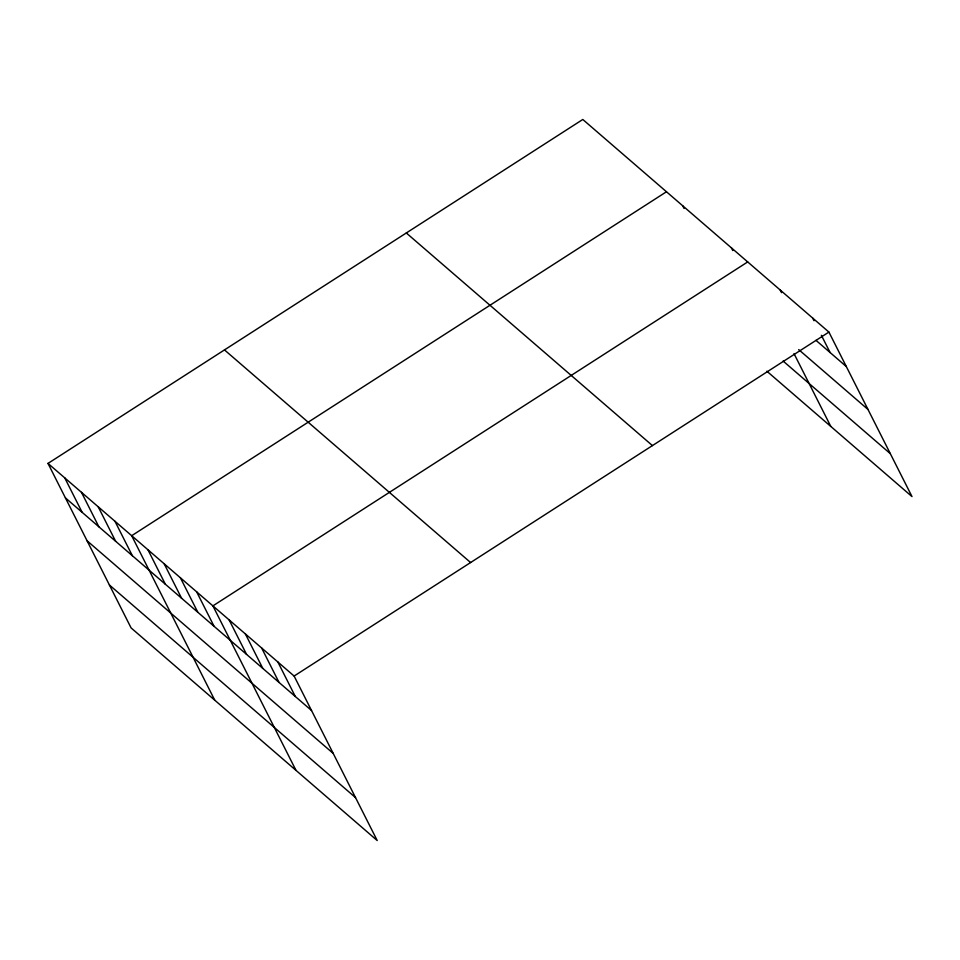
<?xml version="1.0" encoding="UTF-8"?>
<svg xmlns="http://www.w3.org/2000/svg" width="960" height="960" viewBox="0 0 960 960"><rect width="100%" height="100%" fill="white"/><g stroke="black" fill="none" stroke-linecap="round" stroke-linejoin="round"><path stroke-width="1.44" d="M48 463.416L294.12 676.044L377.208 840.528L131.088 627.912L48 463.416L582.792 119.472L828.912 332.088L912 496.584L766.884 371.22M666.468 191.76L131.676 535.716L214.764 700.2M747.696 261.924L212.904 605.88L295.992 770.364M294.12 676.044L828.912 332.088M816 340.356L846.324 366.552M798.684 349.584L867.996 409.464M783.12 361.056L890.328 453.672M406.308 232.98L652.428 445.596M224.484 349.92L470.604 562.536M65.412 497.88L311.532 710.508M87.084 540.792L333.204 753.408M109.416 585L355.536 797.616M812.664 318.06L814.008 320.712M821.376 335.292L830.076 352.524M780.18 289.992L781.524 292.644M794.004 353.604L830.784 426.408M731.448 247.896L732.792 250.548M682.716 205.8L684.06 208.44M277.872 662.004L295.284 696.468M261.636 647.976L279.036 682.44M245.388 633.948L262.8 668.412M229.14 619.908L246.552 654.372M196.656 591.84L214.068 626.304M180.408 577.812L197.82 612.276M164.172 563.784L181.572 598.236M147.924 549.744L165.336 584.208M114.948 521.256L132.348 555.72M98.208 506.796L115.62 541.26M81.468 492.336L98.88 526.8M64.74 477.876L82.14 512.34"/></g></svg>
